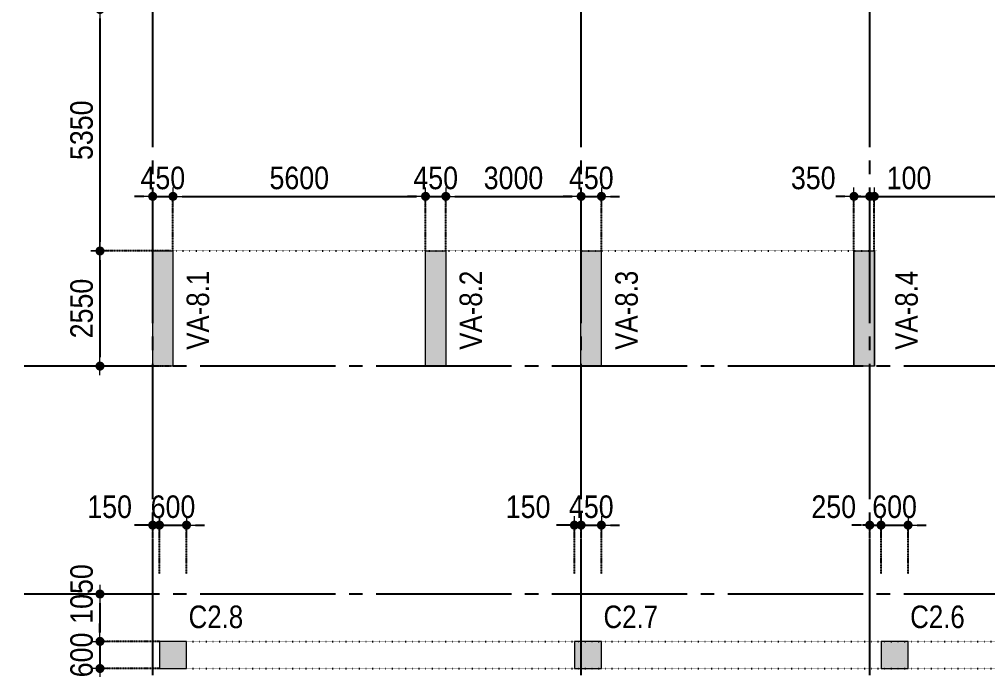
# Model space of a CAD drawing. Header units: millimetres. Extents: x -3973692 to -2843767, y 592734 to 838475.
# Drawn here: x -3922801 to -3901332, y 733856 to 748262 of the extents above; entities that cross this region are included whole.
import ezdxf
from ezdxf.enums import TextEntityAlignment as Align

# ---------------------------------------------------------------- set-up
doc = ezdxf.new("R2010")
doc.units = ezdxf.units.MM
doc.header["$MEASUREMENT"] = 0
doc.header["$PDMODE"] = 3
doc.header["$PDSIZE"] = -20
for name, pattern in [('CHG_XX_Luoi truc$0$MB_Luoi truc$0$Center101', [13, 10, -1, 1, -1]), ('DIVIDE2', [15.875, 6.35, -3.175, 0, -3.175, 0, -3.175]), ('DOT2', [0.125, 0, -0.125]), ('HIDDEN5', [2.8375, 1.25, -1.5875])]:
    doc.linetypes.add(name, pattern=pattern)
doc.layers.get('0').update_dxf_attribs({"lineweight": 9})
doc.layers.get('Defpoints').update_dxf_attribs({"color": 10, "lineweight": 0})
for name, color, linetype, lineweight in [("'S_General_Dim_1", 1, 'Continuous', 18), ("'S_General_Divide_3 Intermediate", 3, 'DIVIDE2', 40), ('CHG_XX_Cot_Ham 2$0$NS-Pier-H2', 150, 'Continuous', 13), ('CHG_XX_Cot_Ham 2$0$NS-Pier-H2 @ 1', 150, 'Continuous', 13), ('CHG_XX_Cot_Ham 2$0$NS-Pier-H2 @ 150 VP1', 150, 'Continuous', 13), ('CHG_XX_Cot_Ham 2$0$NS-Pier-H2 @ 150 VP2', 150, 'Continuous', 13), ('CHG_XX_Cot_Ham 2$0$NS-Pier-H2 @ 150 VP3', 150, 'Continuous', 13), ('CHG_XX_Cot_Ham 2$0$NS-Pier-H2 @ 150 VP4', 150, 'Continuous', 13), ('CHG_XX_Cot_Ham 2$0$NS-Pier-H2 @ 150 VP5', 150, 'Continuous', 13), ('CHG_XX_Cot_Ham 2$0$NS-Pier-H2 @ 150 VP6', 150, 'Continuous', 13), ('CHG_XX_Cot_Ham 2$0$NS-Pier-H2 @ 150 VP7', 150, 'Continuous', 13), ('CHG_XX_Cot_Ham 2$0$NS-Pier-H2 @ 150 VP8', 150, 'Continuous', 13), ('CHG_XX_Cot_Ham 2$0$NS-Pier-H2 @ 150 VP9', 150, 'Continuous', 13), ('CHG_XX_Cot_Ham 2$0$NS-Pier-H2 @ 150 VPModel', 150, 'Continuous', 13), ('TEXT', 7, 'Continuous', 15)]:
    doc.layers.add(name, color=color, linetype=linetype, lineweight=lineweight)
for name, color, linetype, lineweight, plot in [('CHG_XX_Cot_Ham 2$0$NS-Column-H2', 90, 'Continuous', 13, False), ('CHG_XX_Cot_Ham 2$0$NS-Column-H2 @ 1', 90, 'Continuous', 13, False), ('CHG_XX_Cot_Ham 2$0$NS-Column-H2 @ 150 VP1', 90, 'Continuous', 13, False), ('CHG_XX_Cot_Ham 2$0$NS-Column-H2 @ 150 VP2', 90, 'Continuous', 13, False), ('CHG_XX_Cot_Ham 2$0$NS-Column-H2 @ 150 VP3', 90, 'Continuous', 13, False), ('CHG_XX_Cot_Ham 2$0$NS-Column-H2 @ 150 VP4', 90, 'Continuous', 13, False), ('CHG_XX_Cot_Ham 2$0$NS-Column-H2 @ 150 VP5', 90, 'Continuous', 13, False), ('CHG_XX_Cot_Ham 2$0$NS-Column-H2 @ 150 VP6', 90, 'Continuous', 13, False), ('CHG_XX_Cot_Ham 2$0$NS-Column-H2 @ 150 VP7', 90, 'Continuous', 13, False), ('CHG_XX_Cot_Ham 2$0$NS-Column-H2 @ 150 VP8', 90, 'Continuous', 13, False), ('CHG_XX_Cot_Ham 2$0$NS-Column-H2 @ 150 VP9', 90, 'Continuous', 13, False), ('CHG_XX_Cot_Ham 2$0$NS-Column-H2 @ 150 VPModel', 90, 'Continuous', 13, False)]:
    doc.layers.add(name, color=color, linetype=linetype, lineweight=lineweight, plot=plot)
for name, color, linetype in [('CHG_XX_Luoi truc$0$Grid', 34, 'Continuous'), ('CHG_XX_Luoi truc$0$Grid Line', 251, 'CHG_XX_Luoi truc$0$MB_Luoi truc$0$Center101'), ('dim', 1, 'Continuous')]:
    doc.layers.add(name, color=color, linetype=linetype)
doc.styles.add('arial', font='arial.ttf', dxfattribs={"width": 0.85})
doc.styles.add('CHG_XX_Luoi truc$0$MB_Luoi truc$0$Grid A-F$0$VNI-HelveCB', font='')
doc.styles.add('TTP-HelCon', font='')
doc.styles.get('CHG_XX_Luoi truc$0$MB_Luoi truc$0$Grid A-F$0$VNI-HelveCB').set_extended_font_data('VNI-Helve-Condense', bold=True)
doc.styles.get('TTP-HelCon').set_extended_font_data('VNI-Helve-Condense')
doc.dimstyles.new('200', dxfattribs={"dimscale": 200, "dimtxt": 2.5, "dimasz": 1, "dimexe": 0, "dimexo": 0, "dimgap": 0.75, "dimtad": 1, "dimdec": 0, "dimrnd": 10, "dimzin": 9, "dimdsep": 46, "dimtxsty": 'arial', "dimblk1": 'DIMDOT', "dimblk2": 'DIMDOT', "dimsah": 1, "dimcen": 2, "dimdle": 3, "dimclre": 8, "dimclrt": 2, "dimadec": 0, "dimazin": 0, "dimtfac": 1, "dimtdec": 0, "dimtix": 1, "dimtmove": 2, "dimatfit": 3, "dimldrblk": 'DIMPIJL', "dimfxl": 1, "dimtvp": 1.8, "dimtolj": 1, "dimtzin": 0, "dimarcsym": 0})

# ---------------------------------------------------------------- blocks, each defined once
blk = doc.blocks.new('*U3253')
at = {"layer": 'CHG_XX_Cot_Ham 2$0$NS-Pier-H2 @ 1'}
h = blk.add_hatch(color=256, dxfattribs=at)
h.dxf.hatch_style = 1
h.paths.add_polyline_path([(450, 0), (0, 0), (0, -2550), (450, -2550)])
at = {"layer": 'CHG_XX_Cot_Ham 2$0$NS-Pier-H2 @ 150 VP1'}
h = blk.add_hatch(color=256, dxfattribs=at)
h.dxf.hatch_style = 1
h.paths.add_polyline_path([(450, 0), (0, 0), (0, -2550), (450, -2550)])
at = {"layer": 'CHG_XX_Cot_Ham 2$0$NS-Pier-H2 @ 150 VP2'}
h = blk.add_hatch(color=256, dxfattribs=at)
h.dxf.hatch_style = 1
h.paths.add_polyline_path([(450, 0), (0, 0), (0, -2550), (450, -2550)])
at = {"layer": 'CHG_XX_Cot_Ham 2$0$NS-Pier-H2 @ 150 VP3'}
h = blk.add_hatch(color=256, dxfattribs=at)
h.dxf.hatch_style = 1
h.paths.add_polyline_path([(450, 0), (0, 0), (0, -2550), (450, -2550)])
at = {"layer": 'CHG_XX_Cot_Ham 2$0$NS-Pier-H2 @ 150 VP4'}
h = blk.add_hatch(color=256, dxfattribs=at)
h.dxf.hatch_style = 1
h.paths.add_polyline_path([(450, 0), (0, 0), (0, -2550), (450, -2550)])
at = {"layer": 'CHG_XX_Cot_Ham 2$0$NS-Pier-H2 @ 150 VP5'}
h = blk.add_hatch(color=256, dxfattribs=at)
h.dxf.hatch_style = 1
h.paths.add_polyline_path([(450, 0), (0, 0), (0, -2550), (450, -2550)])
at = {"layer": 'CHG_XX_Cot_Ham 2$0$NS-Pier-H2 @ 150 VP6'}
h = blk.add_hatch(color=256, dxfattribs=at)
h.dxf.hatch_style = 1
h.paths.add_polyline_path([(450, 0), (0, 0), (0, -2550), (450, -2550)])
at = {"layer": 'CHG_XX_Cot_Ham 2$0$NS-Pier-H2 @ 150 VP7'}
h = blk.add_hatch(color=256, dxfattribs=at)
h.dxf.hatch_style = 1
h.paths.add_polyline_path([(450, 0), (0, 0), (0, -2550), (450, -2550)])
at = {"layer": 'CHG_XX_Cot_Ham 2$0$NS-Pier-H2 @ 150 VP8'}
h = blk.add_hatch(color=256, dxfattribs=at)
h.dxf.hatch_style = 1
h.paths.add_polyline_path([(450, 0), (0, 0), (0, -2550), (450, -2550)])
at = {"layer": 'CHG_XX_Cot_Ham 2$0$NS-Pier-H2 @ 150 VP9'}
h = blk.add_hatch(color=256, dxfattribs=at)
h.dxf.hatch_style = 1
h.paths.add_polyline_path([(450, 0), (0, 0), (0, -2550), (450, -2550)])
at = {"layer": 'CHG_XX_Cot_Ham 2$0$NS-Pier-H2 @ 150 VPModel'}
h = blk.add_hatch(color=256, dxfattribs=at)
h.dxf.hatch_style = 1
h.paths.add_polyline_path([(450, 0), (0, 0), (0, -2550), (450, -2550)])
blk = doc.blocks.new('CHG_XX_Cot_Ham 2$0$Block A_C450x2250')
at = {"layer": 'CHG_XX_Cot_Ham 2$0$NS-Pier-H2'}
blk.add_lwpolyline([(450, -2550), (0, -2550), (0, 0), (450, 0)], close=True, dxfattribs=at)
blk.add_blockref('*U3253', (0, 0), dxfattribs=at)
blk = doc.blocks.new('*U3254')
at = {"layer": 'CHG_XX_Cot_Ham 2$0$NS-Column-H2 @ 1'}
h = blk.add_hatch(color=256, dxfattribs=at)
h.dxf.hatch_style = 1
h.paths.add_polyline_path([(-300, -300), (-300, 300), (300, 300), (300, -300)])
at = {"layer": 'CHG_XX_Cot_Ham 2$0$NS-Column-H2 @ 150 VP1'}
h = blk.add_hatch(color=256, dxfattribs=at)
h.dxf.hatch_style = 1
h.paths.add_polyline_path([(-300, -300), (-300, 300), (300, 300), (300, -300)])
at = {"layer": 'CHG_XX_Cot_Ham 2$0$NS-Column-H2 @ 150 VP2'}
h = blk.add_hatch(color=256, dxfattribs=at)
h.dxf.hatch_style = 1
h.paths.add_polyline_path([(-300, -300), (-300, 300), (300, 300), (300, -300)])
at = {"layer": 'CHG_XX_Cot_Ham 2$0$NS-Column-H2 @ 150 VP3'}
h = blk.add_hatch(color=256, dxfattribs=at)
h.dxf.hatch_style = 1
h.paths.add_polyline_path([(-300, -300), (-300, 300), (300, 300), (300, -300)])
at = {"layer": 'CHG_XX_Cot_Ham 2$0$NS-Column-H2 @ 150 VP4'}
h = blk.add_hatch(color=256, dxfattribs=at)
h.dxf.hatch_style = 1
h.paths.add_polyline_path([(-300, -300), (-300, 300), (300, 300), (300, -300)])
at = {"layer": 'CHG_XX_Cot_Ham 2$0$NS-Column-H2 @ 150 VP5'}
h = blk.add_hatch(color=256, dxfattribs=at)
h.dxf.hatch_style = 1
h.paths.add_polyline_path([(-300, -300), (-300, 300), (300, 300), (300, -300)])
at = {"layer": 'CHG_XX_Cot_Ham 2$0$NS-Column-H2 @ 150 VP6'}
h = blk.add_hatch(color=256, dxfattribs=at)
h.dxf.hatch_style = 1
h.paths.add_polyline_path([(-300, -300), (-300, 300), (300, 300), (300, -300)])
at = {"layer": 'CHG_XX_Cot_Ham 2$0$NS-Column-H2 @ 150 VP7'}
h = blk.add_hatch(color=256, dxfattribs=at)
h.dxf.hatch_style = 1
h.paths.add_polyline_path([(-300, -300), (-300, 300), (300, 300), (300, -300)])
at = {"layer": 'CHG_XX_Cot_Ham 2$0$NS-Column-H2 @ 150 VP8'}
h = blk.add_hatch(color=256, dxfattribs=at)
h.dxf.hatch_style = 1
h.paths.add_polyline_path([(-300, -300), (-300, 300), (300, 300), (300, -300)])
at = {"layer": 'CHG_XX_Cot_Ham 2$0$NS-Column-H2 @ 150 VP9'}
h = blk.add_hatch(color=256, dxfattribs=at)
h.dxf.hatch_style = 1
h.paths.add_polyline_path([(-300, -300), (-300, 300), (300, 300), (300, -300)])
at = {"layer": 'CHG_XX_Cot_Ham 2$0$NS-Column-H2 @ 150 VPModel'}
h = blk.add_hatch(color=256, dxfattribs=at)
h.dxf.hatch_style = 1
h.paths.add_polyline_path([(-300, -300), (-300, 300), (300, 300), (300, -300)])
blk = doc.blocks.new('CHG_XX_Cot_Ham 2$0$HoBoi_C600x600')
at = {"layer": 'CHG_XX_Cot_Ham 2$0$NS-Column-H2'}
blk.add_lwpolyline([(300, -300), (300, 300), (-300, 300), (-300, -300)], close=True, dxfattribs=at)
blk.add_blockref('*U3254', (0, 0), dxfattribs=at)
blk = doc.blocks.new('*U2841')
at = {"layer": 'CHG_XX_Luoi truc$0$Grid Line'}
blk.add_line((0, 0), (0, 608), dxfattribs=at)
at = {"layer": 'CHG_XX_Luoi truc$0$Grid', "lineweight": -2, "style": 'CHG_XX_Luoi truc$0$MB_Luoi truc$0$Grid A-F$0$VNI-HelveCB'}
for tag, p in [('GRIDSUB', (0, 617)), ('GRID', (0, -9))]:
    blk.add_attdef(tag, text='', height=5, dxfattribs=at).set_placement(p, align=Align.MIDDLE)
blk = doc.blocks.new('*U2843')
at = {"layer": 'CHG_XX_Luoi truc$0$Grid Line'}
blk.add_line((0, 0), (0, 438), dxfattribs=at)
at = {"layer": 'CHG_XX_Luoi truc$0$Grid', "lineweight": -2, "style": 'CHG_XX_Luoi truc$0$MB_Luoi truc$0$Grid A-F$0$VNI-HelveCB'}
for tag, p in [('GRIDSUB', (0, 447)), ('GRID', (0, -9))]:
    blk.add_attdef(tag, text='', height=5, dxfattribs=at).set_placement(p, align=Align.MIDDLE)
blk = doc.blocks.new('CHG_XX_Luoi truc')
at = {"layer": 'CHG_XX_Luoi truc$0$Grid', "xscale": 300, "yscale": 300, "zscale": 300}
for p in [(28650, -12747), (38150, -12747), (44550, -12747)]:
    blk.add_blockref('*U2841', p, dxfattribs=at)
at = {"layer": 'CHG_XX_Luoi truc$0$Grid', "xscale": 300.0000000000013, "yscale": 300.0000000000013, "zscale": 300.0000000000013, "rotation": 90}
for p in [(110703, 130600), (110703, 125550)]:
    blk.add_blockref('*U2843', p, dxfattribs=at)
blk = doc.blocks.new('CHG_XX_Cot_Ham 2')
at = {"layer": 'CHG_XX_Cot_Ham 2$0$NS-Pier-H2'}
h = blk.add_hatch(color=256, dxfattribs=at)
h.dxf.hatch_style = 1
h.paths.add_polyline_path([(99639.2, 163400), (-10900, 163400), (-10900, 85450), (-300, 85450), (-300, 84050), (32350, 84050), (32350, -9000), (103575.5, -9000), (106050, -6022), (106050, 158254.3)])
h.paths.add_polyline_path([(99533.7, 163100), (105750, 158110.4), (105750, 90450), (105650, 90450), (105750, 90450), (105750, 13850), (105750, 13722.3), (105750, -5913.6), (103434.7, -8700), (93599.8, -8700), (93299.8, -8700), (32650, -8700), (32650, 84350), (0, 84350), (0, 85750), (-10600, 85750), (-10600, 163100), (93600, 163100)], flags=16)
at = {"layer": 'CHG_XX_Cot_Ham 2$0$NS-Column-H2'}
for p in [(29100, 124200), (38300, 124200), (45100, 124200)]:
    blk.add_blockref('CHG_XX_Cot_Ham 2$0$HoBoi_C600x600', p, dxfattribs=at)
at = {"layer": 'CHG_XX_Cot_Ham 2$0$NS-Pier-H2'}
for name, p in [('CHG_XX_Luoi truc', (0, 0)), ('CHG_XX_Cot_Ham 2$0$Block A_C450x2250', (28650, 133150)), ('CHG_XX_Cot_Ham 2$0$Block A_C450x2250', (34700, 133150)), ('CHG_XX_Cot_Ham 2$0$Block A_C450x2250', (34701.5, 133150)), ('CHG_XX_Cot_Ham 2$0$Block A_C450x2250', (38141.5, 133150)), ('CHG_XX_Cot_Ham 2$0$Block A_C450x2250', (44200, 133150)), ('CHG_XX_Cot_Ham 2$0$Block A_C450x2250', (44201.5, 133150))]:
    blk.add_blockref(name, p, dxfattribs=at)
blk = doc.blocks.new('a')
at = {"layer": 'TEXT', "color": 3, "style": 'TTP-HelCon'}
for s, p in [('VA-8.1', (29902, -21289)), ('VA-8.2', (35954, -21289)), ('VA-8.3', (39406, -21289)), ('VA-8.4', (45614, -21289))]:
    blk.add_text(s, height=500, rotation=90, dxfattribs=at).set_placement(p)
blk = doc.blocks.new('DIMDOT')
for p, q in [((1, 0), (-1, 0)), ((0, -1), (0, 1))]:
    blk.add_line(p, q)
at = {"const_width": 0.5}
blk.add_lwpolyline([(-0.25, 0, 1), (0.25, 0, 1)], format="xyb", close=True, dxfattribs=at)
blk = doc.blocks.new('*D1363')
at = {"layer": "'S_General_Dim_1", "color": 8, "linetype": 'HIDDEN5', "lineweight": -2, "transparency": 16777216}
for p, q in [((-3919445, 748481), (-3921014, 748481)), ((-3919445, 743131), (-3921014, 743131))]:
    blk.add_line(p, q, dxfattribs=at)
at = {"layer": "'S_General_Dim_1", "color": 0, "lineweight": -2, "transparency": 16777216}
blk.add_line((-3921014, 748281), (-3921014, 743331), dxfattribs=at)
at = {"layer": 'Defpoints', "color": 0, "transparency": 16777216}
for p in [(-3919445, 748481), (-3921014, 743131), (-3919445, 743131)]:
    blk.add_point(p, dxfattribs=at)
at = {"layer": "'S_General_Dim_1", "color": 0, "lineweight": -2, "transparency": 16777216, "xscale": 200, "yscale": 200, "zscale": 200}
for p, rotation in [((-3921014, 748481), 90), ((-3921014, 743131), 270)]:
    blk.add_blockref('DIMDOT', p, dxfattribs=dict(at, rotation=rotation))
at = {"layer": "'S_General_Dim_1", "color": 2, "transparency": 16777216, "insert": (-3921420, 745806), "char_height": 500, "attachment_point": 5, "rotation": 90, "style": 'arial'}
blk.add_mtext('\\A1;5350', dxfattribs=at)
blk = doc.blocks.new('DIMPIJL')
at = {"linetype": 'ByBlock'}
blk.add_solid([(-2.5, 0.42), (-2.5, -0.42), (0, 0)], dxfattribs=at)
blk = doc.blocks.new('*D1364')
at = {"layer": "'S_General_Dim_1", "color": 8, "linetype": 'HIDDEN5', "lineweight": -2, "transparency": 16777216}
for p, q in [((-3919445, 743131), (-3921014, 743131)), ((-3919445, 740581), (-3921014, 740581))]:
    blk.add_line(p, q, dxfattribs=at)
at = {"layer": "'S_General_Dim_1", "color": 0, "lineweight": -2, "transparency": 16777216}
blk.add_line((-3921014, 742931), (-3921014, 740781), dxfattribs=at)
at = {"layer": 'Defpoints', "color": 0, "transparency": 16777216}
for p in [(-3919445, 743131), (-3921014, 740581), (-3919445, 740581)]:
    blk.add_point(p, dxfattribs=at)
at = {"layer": "'S_General_Dim_1", "color": 0, "lineweight": -2, "transparency": 16777216, "xscale": 200, "yscale": 200, "zscale": 200}
for p, rotation in [((-3921014, 743131), 90), ((-3921014, 740581), 270)]:
    blk.add_blockref('DIMDOT', p, dxfattribs=dict(at, rotation=rotation))
at = {"layer": "'S_General_Dim_1", "color": 2, "transparency": 16777216, "insert": (-3921419, 741856), "char_height": 500, "attachment_point": 5, "rotation": 90, "style": 'arial'}
blk.add_mtext('\\A1;2550', dxfattribs=at)
blk = doc.blocks.new('*D1259')
at = {"layer": "'S_General_Dim_1", "color": 0, "lineweight": -2, "transparency": 16777216}
for p, q in [((-3920045, 744341), (-3920245, 744341)), ((-3919845, 744341), (-3919395, 744341)), ((-3919195, 744341), (-3918995, 744341))]:
    blk.add_line(p, q, dxfattribs=at)
at = {"layer": "'S_General_Dim_1", "color": 8, "linetype": 'HIDDEN5', "lineweight": -2, "transparency": 16777216}
for p, q in [((-3919845, 743131), (-3919845, 744341)), ((-3919395, 743131), (-3919395, 744341))]:
    blk.add_line(p, q, dxfattribs=at)
at = {"layer": 'Defpoints', "color": 0, "transparency": 16777216}
for p in [(-3919395, 744341), (-3919845, 743131), (-3919395, 743131)]:
    blk.add_point(p, dxfattribs=at)
at = {"layer": "'S_General_Dim_1", "color": 0, "lineweight": -2, "transparency": 16777216, "xscale": 200, "yscale": 200, "zscale": 200}
blk.add_blockref('DIMDOT', (-3919845, 744341), dxfattribs=at)
at = {"layer": "'S_General_Dim_1", "color": 0, "lineweight": -2, "transparency": 16777216, "xscale": 200, "yscale": 200, "zscale": 200, "rotation": 180}
blk.add_blockref('DIMDOT', (-3919395, 744341), dxfattribs=at)
at = {"layer": "'S_General_Dim_1", "color": 2, "transparency": 16777216, "insert": (-3919620, 744746), "char_height": 500, "attachment_point": 5, "style": 'arial'}
blk.add_mtext('\\A1;450', dxfattribs=at)
blk = doc.blocks.new('*D1260')
at = {"layer": "'S_General_Dim_1", "color": 8, "linetype": 'HIDDEN5', "lineweight": -2, "transparency": 16777216}
for p, q in [((-3919395, 743131), (-3919395, 744341)), ((-3913795, 743131), (-3913795, 744341))]:
    blk.add_line(p, q, dxfattribs=at)
at = {"layer": "'S_General_Dim_1", "color": 0, "lineweight": -2, "transparency": 16777216}
blk.add_line((-3919195, 744341), (-3913995, 744341), dxfattribs=at)
at = {"layer": 'Defpoints', "color": 0, "transparency": 16777216}
for p in [(-3913795, 744341), (-3919395, 743131), (-3913795, 743131)]:
    blk.add_point(p, dxfattribs=at)
at = {"layer": "'S_General_Dim_1", "color": 0, "lineweight": -2, "transparency": 16777216, "xscale": 200, "yscale": 200, "zscale": 200, "rotation": 180}
blk.add_blockref('DIMDOT', (-3919395, 744341), dxfattribs=at)
at = {"layer": "'S_General_Dim_1", "color": 0, "lineweight": -2, "transparency": 16777216, "xscale": 200, "yscale": 200, "zscale": 200}
blk.add_blockref('DIMDOT', (-3913795, 744341), dxfattribs=at)
at = {"layer": "'S_General_Dim_1", "color": 2, "transparency": 16777216, "insert": (-3916595, 744746), "char_height": 500, "attachment_point": 5, "style": 'arial'}
blk.add_mtext('\\A1;5600', dxfattribs=at)
blk = doc.blocks.new('*D1261')
at = {"layer": "'S_General_Dim_1", "color": 0, "lineweight": -2, "transparency": 16777216}
for p, q in [((-3913995, 744341), (-3914195, 744341)), ((-3913795, 744341), (-3913345, 744341)), ((-3913145, 744341), (-3912945, 744341))]:
    blk.add_line(p, q, dxfattribs=at)
at = {"layer": "'S_General_Dim_1", "color": 8, "linetype": 'HIDDEN5', "lineweight": -2, "transparency": 16777216}
for p, q in [((-3913795, 743131), (-3913795, 744341)), ((-3913345, 743131), (-3913345, 744341))]:
    blk.add_line(p, q, dxfattribs=at)
at = {"layer": 'Defpoints', "color": 0, "transparency": 16777216}
for p in [(-3913345, 744341), (-3913795, 743131), (-3913345, 743131)]:
    blk.add_point(p, dxfattribs=at)
at = {"layer": "'S_General_Dim_1", "color": 0, "lineweight": -2, "transparency": 16777216, "xscale": 200, "yscale": 200, "zscale": 200}
blk.add_blockref('DIMDOT', (-3913795, 744341), dxfattribs=at)
at = {"layer": "'S_General_Dim_1", "color": 0, "lineweight": -2, "transparency": 16777216, "xscale": 200, "yscale": 200, "zscale": 200, "rotation": 180}
blk.add_blockref('DIMDOT', (-3913345, 744341), dxfattribs=at)
at = {"layer": "'S_General_Dim_1", "color": 2, "transparency": 16777216, "insert": (-3913570, 744746), "char_height": 500, "attachment_point": 5, "style": 'arial'}
blk.add_mtext('\\A1;450', dxfattribs=at)
blk = doc.blocks.new('*D1262')
at = {"layer": "'S_General_Dim_1", "color": 8, "linetype": 'HIDDEN5', "lineweight": -2, "transparency": 16777216}
for p, q in [((-3913345, 743131), (-3913345, 744341)), ((-3910345, 743131), (-3910345, 744341))]:
    blk.add_line(p, q, dxfattribs=at)
at = {"layer": "'S_General_Dim_1", "color": 0, "lineweight": -2, "transparency": 16777216}
blk.add_line((-3913145, 744341), (-3910545, 744341), dxfattribs=at)
at = {"layer": 'Defpoints', "color": 0, "transparency": 16777216}
for p in [(-3910345, 744341), (-3913345, 743131), (-3910345, 743131)]:
    blk.add_point(p, dxfattribs=at)
at = {"layer": "'S_General_Dim_1", "color": 0, "lineweight": -2, "transparency": 16777216, "xscale": 200, "yscale": 200, "zscale": 200, "rotation": 180}
blk.add_blockref('DIMDOT', (-3913345, 744341), dxfattribs=at)
at = {"layer": "'S_General_Dim_1", "color": 0, "lineweight": -2, "transparency": 16777216, "xscale": 200, "yscale": 200, "zscale": 200}
blk.add_blockref('DIMDOT', (-3910345, 744341), dxfattribs=at)
at = {"layer": "'S_General_Dim_1", "color": 2, "transparency": 16777216, "insert": (-3911845, 744746), "char_height": 500, "attachment_point": 5, "style": 'arial'}
blk.add_mtext('\\A1;3000', dxfattribs=at)
blk = doc.blocks.new('*D1263')
at = {"layer": "'S_General_Dim_1", "color": 0, "lineweight": -2, "transparency": 16777216}
for p, q in [((-3910545, 744341), (-3910745, 744341)), ((-3910345, 744341), (-3909895, 744341)), ((-3909695, 744341), (-3909495, 744341))]:
    blk.add_line(p, q, dxfattribs=at)
at = {"layer": "'S_General_Dim_1", "color": 8, "linetype": 'HIDDEN5', "lineweight": -2, "transparency": 16777216}
for p, q in [((-3910345, 743131), (-3910345, 744341)), ((-3909895, 743131), (-3909895, 744341))]:
    blk.add_line(p, q, dxfattribs=at)
at = {"layer": 'Defpoints', "color": 0, "transparency": 16777216}
for p in [(-3909895, 744341), (-3910345, 743131), (-3909895, 743131)]:
    blk.add_point(p, dxfattribs=at)
at = {"layer": "'S_General_Dim_1", "color": 0, "lineweight": -2, "transparency": 16777216, "xscale": 200, "yscale": 200, "zscale": 200}
blk.add_blockref('DIMDOT', (-3910345, 744341), dxfattribs=at)
at = {"layer": "'S_General_Dim_1", "color": 0, "lineweight": -2, "transparency": 16777216, "xscale": 200, "yscale": 200, "zscale": 200, "rotation": 180}
blk.add_blockref('DIMDOT', (-3909895, 744341), dxfattribs=at)
at = {"layer": "'S_General_Dim_1", "color": 2, "transparency": 16777216, "insert": (-3910120, 744746), "char_height": 500, "attachment_point": 5, "style": 'arial'}
blk.add_mtext('\\A1;450', dxfattribs=at)
blk = doc.blocks.new('*D1264')
at = {"layer": "'S_General_Dim_1", "color": 0, "lineweight": -2, "transparency": 16777216}
for p, q in [((-3904495, 744341), (-3904695, 744341)), ((-3904295, 744341), (-3903945, 744341)), ((-3903745, 744341), (-3903545, 744341))]:
    blk.add_line(p, q, dxfattribs=at)
at = {"layer": "'S_General_Dim_1", "color": 8, "linetype": 'HIDDEN5', "lineweight": -2, "transparency": 16777216}
for p, q in [((-3904295, 743131), (-3904295, 744341)), ((-3903945, 743131), (-3903945, 744341))]:
    blk.add_line(p, q, dxfattribs=at)
at = {"layer": 'Defpoints', "color": 0, "transparency": 16777216}
for p in [(-3903945, 744341), (-3904295, 743131), (-3903945, 743131)]:
    blk.add_point(p, dxfattribs=at)
at = {"layer": "'S_General_Dim_1", "color": 0, "lineweight": -2, "transparency": 16777216, "xscale": 200, "yscale": 200, "zscale": 200}
blk.add_blockref('DIMDOT', (-3904295, 744341), dxfattribs=at)
at = {"layer": "'S_General_Dim_1", "color": 0, "lineweight": -2, "transparency": 16777216, "xscale": 200, "yscale": 200, "zscale": 200, "rotation": 180}
blk.add_blockref('DIMDOT', (-3903945, 744341), dxfattribs=at)
at = {"layer": "'S_General_Dim_1", "color": 2, "transparency": 16777216, "insert": (-3905198, 744746), "char_height": 500, "attachment_point": 5, "style": 'arial'}
blk.add_mtext('\\A1;350', dxfattribs=at)
blk = doc.blocks.new('*D1265')
at = {"layer": "'S_General_Dim_1", "color": 0, "lineweight": -2, "transparency": 16777216}
for p, q in [((-3904145, 744341), (-3904345, 744341)), ((-3903945, 744341), (-3903845, 744341)), ((-3903645, 744341), (-3903445, 744341))]:
    blk.add_line(p, q, dxfattribs=at)
at = {"layer": "'S_General_Dim_1", "color": 8, "linetype": 'HIDDEN5', "lineweight": -2, "transparency": 16777216}
for p, q in [((-3903945, 743131), (-3903945, 744341)), ((-3903845, 743131), (-3903845, 744341))]:
    blk.add_line(p, q, dxfattribs=at)
at = {"layer": 'Defpoints', "color": 0, "transparency": 16777216}
for p in [(-3903845, 744341), (-3903945, 743131), (-3903845, 743131)]:
    blk.add_point(p, dxfattribs=at)
at = {"layer": "'S_General_Dim_1", "color": 0, "lineweight": -2, "transparency": 16777216, "xscale": 200, "yscale": 200, "zscale": 200}
blk.add_blockref('DIMDOT', (-3903945, 744341), dxfattribs=at)
at = {"layer": "'S_General_Dim_1", "color": 0, "lineweight": -2, "transparency": 16777216, "xscale": 200, "yscale": 200, "zscale": 200, "rotation": 180}
blk.add_blockref('DIMDOT', (-3903845, 744341), dxfattribs=at)
at = {"layer": "'S_General_Dim_1", "color": 2, "transparency": 16777216, "insert": (-3903075, 744746), "char_height": 500, "attachment_point": 5, "style": 'arial'}
blk.add_mtext('\\A1;100', dxfattribs=at)
blk = doc.blocks.new('*D1268')
at = {"layer": "'S_General_Dim_1", "color": 8, "linetype": 'HIDDEN5', "lineweight": -2, "transparency": 16777216}
for p, q in [((-3903845, 743131), (-3903845, 744341)), ((-3897096, 743931), (-3897096, 744341))]:
    blk.add_line(p, q, dxfattribs=at)
at = {"layer": "'S_General_Dim_1", "color": 0, "lineweight": -2, "transparency": 16777216}
blk.add_line((-3903645, 744341), (-3897296, 744341), dxfattribs=at)
at = {"layer": 'Defpoints', "color": 0, "transparency": 16777216}
for p in [(-3897096, 744341), (-3897096, 743931), (-3903845, 743131)]:
    blk.add_point(p, dxfattribs=at)
at = {"layer": "'S_General_Dim_1", "color": 0, "lineweight": -2, "transparency": 16777216, "xscale": 200, "yscale": 200, "zscale": 200, "rotation": 180}
blk.add_blockref('DIMDOT', (-3903845, 744341), dxfattribs=at)
at = {"layer": "'S_General_Dim_1", "color": 0, "lineweight": -2, "transparency": 16777216, "xscale": 200, "yscale": 200, "zscale": 200}
blk.add_blockref('DIMDOT', (-3897096, 744341), dxfattribs=at)
at = {"layer": "'S_General_Dim_1", "color": 2, "transparency": 16777216, "insert": (-3900470, 744746), "char_height": 500, "attachment_point": 5, "style": 'arial'}
blk.add_mtext('\\A1;6750', dxfattribs=at)
blk = doc.blocks.new('PODIUM')
at = {"layer": 'TEXT', "color": 1, "style": 'TTP-HelCon'}
for s, p in [('C2.8', (-48000, 58650)), ('C2.7', (-38800, 58650)), ('C2.6', (-32000, 58650))]:
    blk.add_text(s, height=500, dxfattribs=at).set_placement(p)
blk = doc.blocks.new('*D2243')
at = {"layer": "'S_General_Dim_1", "color": 0, "lineweight": -2, "transparency": 16777216}
for p, q in [((-3920045, 737057), (-3920245, 737057)), ((-3919845, 737057), (-3919695, 737057)), ((-3919495, 737057), (-3919295, 737057))]:
    blk.add_line(p, q, dxfattribs=at)
at = {"layer": "'S_General_Dim_1", "color": 8, "linetype": 'HIDDEN5', "lineweight": -2, "transparency": 16777216}
for p, q in [((-3919845, 735981), (-3919845, 737057)), ((-3919695, 735981), (-3919695, 737057))]:
    blk.add_line(p, q, dxfattribs=at)
at = {"layer": 'Defpoints', "color": 0, "transparency": 16777216}
for p in [(-3919695, 737057), (-3919845, 735981), (-3919695, 735981)]:
    blk.add_point(p, dxfattribs=at)
at = {"layer": "'S_General_Dim_1", "color": 0, "lineweight": -2, "transparency": 16777216, "xscale": 200, "yscale": 200, "zscale": 200}
blk.add_blockref('DIMDOT', (-3919845, 737057), dxfattribs=at)
at = {"layer": "'S_General_Dim_1", "color": 0, "lineweight": -2, "transparency": 16777216, "xscale": 200, "yscale": 200, "zscale": 200, "rotation": 180}
blk.add_blockref('DIMDOT', (-3919695, 737057), dxfattribs=at)
at = {"layer": "'S_General_Dim_1", "color": 2, "transparency": 16777216, "insert": (-3920800, 737462), "char_height": 500, "attachment_point": 5, "style": 'arial'}
blk.add_mtext('\\A1;150', dxfattribs=at)
blk = doc.blocks.new('*D2244')
at = {"layer": "'S_General_Dim_1", "color": 0, "lineweight": -2, "transparency": 16777216}
for p, q in [((-3919895, 737057), (-3920095, 737057)), ((-3919695, 737057), (-3919095, 737057)), ((-3918895, 737057), (-3918695, 737057))]:
    blk.add_line(p, q, dxfattribs=at)
at = {"layer": "'S_General_Dim_1", "color": 8, "linetype": 'HIDDEN5', "lineweight": -2, "transparency": 16777216}
for p, q in [((-3919695, 735981), (-3919695, 737057)), ((-3919095, 735981), (-3919095, 737057))]:
    blk.add_line(p, q, dxfattribs=at)
at = {"layer": 'Defpoints', "color": 0, "transparency": 16777216}
for p in [(-3919095, 737057), (-3919695, 735981), (-3919095, 735981)]:
    blk.add_point(p, dxfattribs=at)
at = {"layer": "'S_General_Dim_1", "color": 0, "lineweight": -2, "transparency": 16777216, "xscale": 200, "yscale": 200, "zscale": 200}
blk.add_blockref('DIMDOT', (-3919695, 737057), dxfattribs=at)
at = {"layer": "'S_General_Dim_1", "color": 0, "lineweight": -2, "transparency": 16777216, "xscale": 200, "yscale": 200, "zscale": 200, "rotation": 180}
blk.add_blockref('DIMDOT', (-3919095, 737057), dxfattribs=at)
at = {"layer": "'S_General_Dim_1", "color": 2, "transparency": 16777216, "insert": (-3919395, 737462), "char_height": 500, "attachment_point": 5, "style": 'arial'}
blk.add_mtext('\\A1;600', dxfattribs=at)
blk = doc.blocks.new('*D2245')
at = {"layer": "'S_General_Dim_1", "color": 8, "linetype": 'HIDDEN5', "lineweight": -2, "transparency": 16777216}
for p, q in [((-3919845, 735531), (-3921014, 735531)), ((-3919695, 734481), (-3921014, 734481))]:
    blk.add_line(p, q, dxfattribs=at)
at = {"layer": "'S_General_Dim_1", "color": 0, "lineweight": -2, "transparency": 16777216}
blk.add_line((-3921014, 735331), (-3921014, 734681), dxfattribs=at)
at = {"layer": 'Defpoints', "color": 0, "transparency": 16777216}
for p in [(-3919845, 735531), (-3921014, 734481), (-3919695, 734481)]:
    blk.add_point(p, dxfattribs=at)
at = {"layer": "'S_General_Dim_1", "color": 0, "lineweight": -2, "transparency": 16777216, "xscale": 200, "yscale": 200, "zscale": 200}
for p, rotation in [((-3921014, 735531), 90), ((-3921014, 734481), 270)]:
    blk.add_blockref('DIMDOT', p, dxfattribs=dict(at, rotation=rotation))
at = {"layer": "'S_General_Dim_1", "color": 2, "transparency": 16777216, "insert": (-3921419, 735531), "char_height": 500, "attachment_point": 5, "rotation": 90, "style": 'arial'}
blk.add_mtext('\\A1;1050', dxfattribs=at)
blk = doc.blocks.new('*D2246')
at = {"layer": "'S_General_Dim_1", "color": 0, "lineweight": -2, "transparency": 16777216}
for p, q in [((-3921014, 734681), (-3921014, 734881)), ((-3921014, 734481), (-3921014, 733881)), ((-3921014, 733681), (-3921014, 733481))]:
    blk.add_line(p, q, dxfattribs=at)
at = {"layer": "'S_General_Dim_1", "color": 8, "linetype": 'HIDDEN5', "lineweight": -2, "transparency": 16777216}
for p, q in [((-3919695, 734481), (-3921014, 734481)), ((-3919695, 733881), (-3921014, 733881))]:
    blk.add_line(p, q, dxfattribs=at)
at = {"layer": 'Defpoints', "color": 0, "transparency": 16777216}
for p in [(-3919695, 734481), (-3921014, 733881), (-3919695, 733881)]:
    blk.add_point(p, dxfattribs=at)
at = {"layer": "'S_General_Dim_1", "color": 0, "lineweight": -2, "transparency": 16777216, "xscale": 200, "yscale": 200, "zscale": 200}
for p, rotation in [((-3921014, 734481), 270), ((-3921014, 733881), 90)]:
    blk.add_blockref('DIMDOT', p, dxfattribs=dict(at, rotation=rotation))
at = {"layer": "'S_General_Dim_1", "color": 2, "transparency": 16777216, "insert": (-3921419, 734181), "char_height": 500, "attachment_point": 5, "rotation": 90, "style": 'arial'}
blk.add_mtext('\\A1;600', dxfattribs=at)
blk = doc.blocks.new('*D2255')
at = {"layer": "'S_General_Dim_1", "color": 0, "lineweight": -2, "transparency": 16777216}
for p, q in [((-3910695, 737057), (-3910895, 737057)), ((-3910495, 737057), (-3910345, 737057)), ((-3910145, 737057), (-3909945, 737057))]:
    blk.add_line(p, q, dxfattribs=at)
at = {"layer": "'S_General_Dim_1", "color": 8, "linetype": 'HIDDEN5', "lineweight": -2, "transparency": 16777216}
for p, q in [((-3910495, 735981), (-3910495, 737057)), ((-3910345, 735981), (-3910345, 737057))]:
    blk.add_line(p, q, dxfattribs=at)
at = {"layer": 'Defpoints', "color": 0, "transparency": 16777216}
for p in [(-3910345, 737057), (-3910495, 735981), (-3910345, 735981)]:
    blk.add_point(p, dxfattribs=at)
at = {"layer": "'S_General_Dim_1", "color": 0, "lineweight": -2, "transparency": 16777216, "xscale": 200, "yscale": 200, "zscale": 200}
blk.add_blockref('DIMDOT', (-3910495, 737057), dxfattribs=at)
at = {"layer": "'S_General_Dim_1", "color": 0, "lineweight": -2, "transparency": 16777216, "xscale": 200, "yscale": 200, "zscale": 200, "rotation": 180}
blk.add_blockref('DIMDOT', (-3910345, 737057), dxfattribs=at)
at = {"layer": "'S_General_Dim_1", "color": 2, "transparency": 16777216, "insert": (-3911521, 737462), "char_height": 500, "attachment_point": 5, "style": 'arial'}
blk.add_mtext('\\A1;150', dxfattribs=at)
blk = doc.blocks.new('*D2256')
at = {"layer": "'S_General_Dim_1", "color": 0, "lineweight": -2, "transparency": 16777216}
for p, q in [((-3910545, 737057), (-3910745, 737057)), ((-3910345, 737057), (-3909895, 737057)), ((-3909695, 737057), (-3909495, 737057))]:
    blk.add_line(p, q, dxfattribs=at)
at = {"layer": "'S_General_Dim_1", "color": 8, "linetype": 'HIDDEN5', "lineweight": -2, "transparency": 16777216}
for p, q in [((-3910345, 735981), (-3910345, 737057)), ((-3909895, 735981), (-3909895, 737057))]:
    blk.add_line(p, q, dxfattribs=at)
at = {"layer": 'Defpoints', "color": 0, "transparency": 16777216}
for p in [(-3909895, 737057), (-3910345, 735981), (-3909895, 735981)]:
    blk.add_point(p, dxfattribs=at)
at = {"layer": "'S_General_Dim_1", "color": 0, "lineweight": -2, "transparency": 16777216, "xscale": 200, "yscale": 200, "zscale": 200}
blk.add_blockref('DIMDOT', (-3910345, 737057), dxfattribs=at)
at = {"layer": "'S_General_Dim_1", "color": 0, "lineweight": -2, "transparency": 16777216, "xscale": 200, "yscale": 200, "zscale": 200, "rotation": 180}
blk.add_blockref('DIMDOT', (-3909895, 737057), dxfattribs=at)
at = {"layer": "'S_General_Dim_1", "color": 2, "transparency": 16777216, "insert": (-3910120, 737462), "char_height": 500, "attachment_point": 5, "style": 'arial'}
blk.add_mtext('\\A1;450', dxfattribs=at)
blk = doc.blocks.new('*D2257')
at = {"layer": "'S_General_Dim_1", "color": 0, "lineweight": -2, "transparency": 16777216}
for p, q in [((-3904145, 737057), (-3904345, 737057)), ((-3903945, 737057), (-3903695, 737057)), ((-3903495, 737057), (-3903295, 737057))]:
    blk.add_line(p, q, dxfattribs=at)
at = {"layer": "'S_General_Dim_1", "color": 8, "linetype": 'HIDDEN5', "lineweight": -2, "transparency": 16777216}
for p, q in [((-3903945, 735981), (-3903945, 737057)), ((-3903695, 735981), (-3903695, 737057))]:
    blk.add_line(p, q, dxfattribs=at)
at = {"layer": 'Defpoints', "color": 0, "transparency": 16777216}
for p in [(-3903695, 737057), (-3903945, 735981), (-3903695, 735981)]:
    blk.add_point(p, dxfattribs=at)
at = {"layer": "'S_General_Dim_1", "color": 0, "lineweight": -2, "transparency": 16777216, "xscale": 200, "yscale": 200, "zscale": 200}
blk.add_blockref('DIMDOT', (-3903945, 737057), dxfattribs=at)
at = {"layer": "'S_General_Dim_1", "color": 0, "lineweight": -2, "transparency": 16777216, "xscale": 200, "yscale": 200, "zscale": 200, "rotation": 180}
blk.add_blockref('DIMDOT', (-3903695, 737057), dxfattribs=at)
at = {"layer": "'S_General_Dim_1", "color": 2, "transparency": 16777216, "insert": (-3904745, 737462), "char_height": 500, "attachment_point": 5, "style": 'arial'}
blk.add_mtext('\\A1;250', dxfattribs=at)
blk = doc.blocks.new('*D2258')
at = {"layer": "'S_General_Dim_1", "color": 0, "lineweight": -2, "transparency": 16777216}
for p, q in [((-3903895, 737057), (-3904095, 737057)), ((-3903695, 737057), (-3903095, 737057)), ((-3902895, 737057), (-3902695, 737057))]:
    blk.add_line(p, q, dxfattribs=at)
at = {"layer": "'S_General_Dim_1", "color": 8, "linetype": 'HIDDEN5', "lineweight": -2, "transparency": 16777216}
for p, q in [((-3903695, 735981), (-3903695, 737057)), ((-3903095, 735981), (-3903095, 737057))]:
    blk.add_line(p, q, dxfattribs=at)
at = {"layer": 'Defpoints', "color": 0, "transparency": 16777216}
for p in [(-3903095, 737057), (-3903695, 735981), (-3903095, 735981)]:
    blk.add_point(p, dxfattribs=at)
at = {"layer": "'S_General_Dim_1", "color": 0, "lineweight": -2, "transparency": 16777216, "xscale": 200, "yscale": 200, "zscale": 200}
blk.add_blockref('DIMDOT', (-3903695, 737057), dxfattribs=at)
at = {"layer": "'S_General_Dim_1", "color": 0, "lineweight": -2, "transparency": 16777216, "xscale": 200, "yscale": 200, "zscale": 200, "rotation": 180}
blk.add_blockref('DIMDOT', (-3903095, 737057), dxfattribs=at)
at = {"layer": "'S_General_Dim_1", "color": 2, "transparency": 16777216, "insert": (-3903395, 737462), "char_height": 500, "attachment_point": 5, "style": 'arial'}
blk.add_mtext('\\A1;600', dxfattribs=at)

msp = doc.modelspace()

# ---------------------------------------------------------------- linework, layer by layer
at = {"layer": 'dim', "linetype": 'DOT2', "ltscale": 10}
for p, q in [((-3919445.2, 743131), (-3903795.2, 743131.2)), ((-3919095.2, 734481), (-3879595.2, 734481)), ((-3919095.2, 733881), (-3879595.2, 733881))]:
    msp.add_line(p, q, dxfattribs=at)

# ---------------------------------------------------------------- block references
at = {"layer": "'S_General_Divide_3 Intermediate"}
for name, p in [('CHG_XX_Cot_Ham 2', (-3948495.2, 609981)), ('a', (-3948495.2, 762231))]:
    msp.add_blockref(name, p, dxfattribs=at)
at = {"layer": 'TEXT'}
msp.add_blockref('PODIUM', (-3871048.8, 676125.7), dxfattribs=at)

# ---------------------------------------------------------------- dimensions: what is measured, and where the dimension line sits
at = {"layer": "'S_General_Dim_1"}
for base, p1, p2, picture, middle in [((-3921014, 743131), (-3919445.2, 748481), (-3919445.2, 743131), '*D1363', (-3921419.5, 745806)), ((-3921014, 740581), (-3919445.2, 743131), (-3919445.2, 740581), '*D1364', (-3921419.3, 741856)), ((-3921014, 733881), (-3919695.2, 734481), (-3919695.2, 733881), '*D2246', (-3921419.3, 734181))]:
    dim = msp.add_linear_dim(base=base, p1=p1, p2=p2, angle=90, dimstyle='200', dxfattribs=at)
    dim.commit()
    dim.dimension.update_dxf_attribs({"geometry": picture, "text_midpoint": middle})
for base, p1, p2, picture, middle in [((-3919395.2, 744340.9), (-3919845.2, 743131), (-3919395.2, 743131), '*D1259', (-3919620.2, 744746.2)), ((-3913795.2, 744340.9), (-3919395.2, 743131), (-3913795.2, 743131), '*D1260', (-3916595.2, 744746.2)), ((-3913345.2, 744340.9), (-3913795.2, 743131), (-3913345.2, 743131), '*D1261', (-3913570.2, 744746.2)), ((-3910345.2, 744340.9), (-3913345.2, 743131), (-3910345.2, 743131.2), '*D1262', (-3911845.2, 744746.3)), ((-3909895.2, 744340.9), (-3910345.2, 743131.2), (-3909895.2, 743131), '*D1263', (-3910120.2, 744746.2)), ((-3897095.6532, 744340.8723), (-3903845.1983, 743131.1665), (-3897095.6532, 743931.0114), '*D1268', (-3900470.4257, 744746.1588)), ((-3919095.2, 737056.9), (-3919695.2, 735981), (-3919095.2, 735981), '*D2244', (-3919395.2, 737462.1)), ((-3909895.2, 737056.9), (-3910345.2, 735981), (-3909895.2, 735981), '*D2256', (-3910120.2, 737462.1)), ((-3903095.2, 737056.9), (-3903695.2, 735981), (-3903095.2, 735981), '*D2258', (-3903395.2, 737462.1))]:
    dim = msp.add_linear_dim(base=base, p1=p1, p2=p2, dimstyle='200', dxfattribs=at)
    dim.commit()
    dim.dimension.update_dxf_attribs({"geometry": picture, "text_midpoint": middle})
for base, p1, p2, picture, middle in [((-3903945.2, 744340.9), (-3904295.2, 743131), (-3903945.2, 743131.2), '*D1264', (-3905198.3, 744746.3)), ((-3903845.2, 744340.9), (-3903945.2, 743131.2), (-3903845.2, 743131.2), '*D1265', (-3903074.8, 744746.2)), ((-3919695.2, 737056.9), (-3919845.2, 735981), (-3919695.2, 735981), '*D2243', (-3920800.2, 737462.1)), ((-3910345.2, 737056.9), (-3910495.2, 735981), (-3910345.2, 735981), '*D2255', (-3911521, 737462.1)), ((-3903695.2, 737056.9), (-3903945.2, 735981), (-3903695.2, 735981), '*D2257', (-3904745.4, 737462.1))]:
    dim = msp.add_linear_dim(base=base, p1=p1, p2=p2, dimstyle='200', dxfattribs=at)
    dim.commit()
    dim.dimension.update_dxf_attribs({"geometry": picture, "text_midpoint": middle, "dimtype": 160})
dim = msp.add_linear_dim(base=(-3921014, 734481), p1=(-3919845.2, 735531), p2=(-3919695.2, 734481), angle=90, dimstyle='200', dxfattribs=at)
dim.commit()
dim.dimension.update_dxf_attribs({"geometry": '*D2245', "text_midpoint": (-3921419.3, 735531), "dimtype": 160})

doc.saveas('drawing.dxf')
